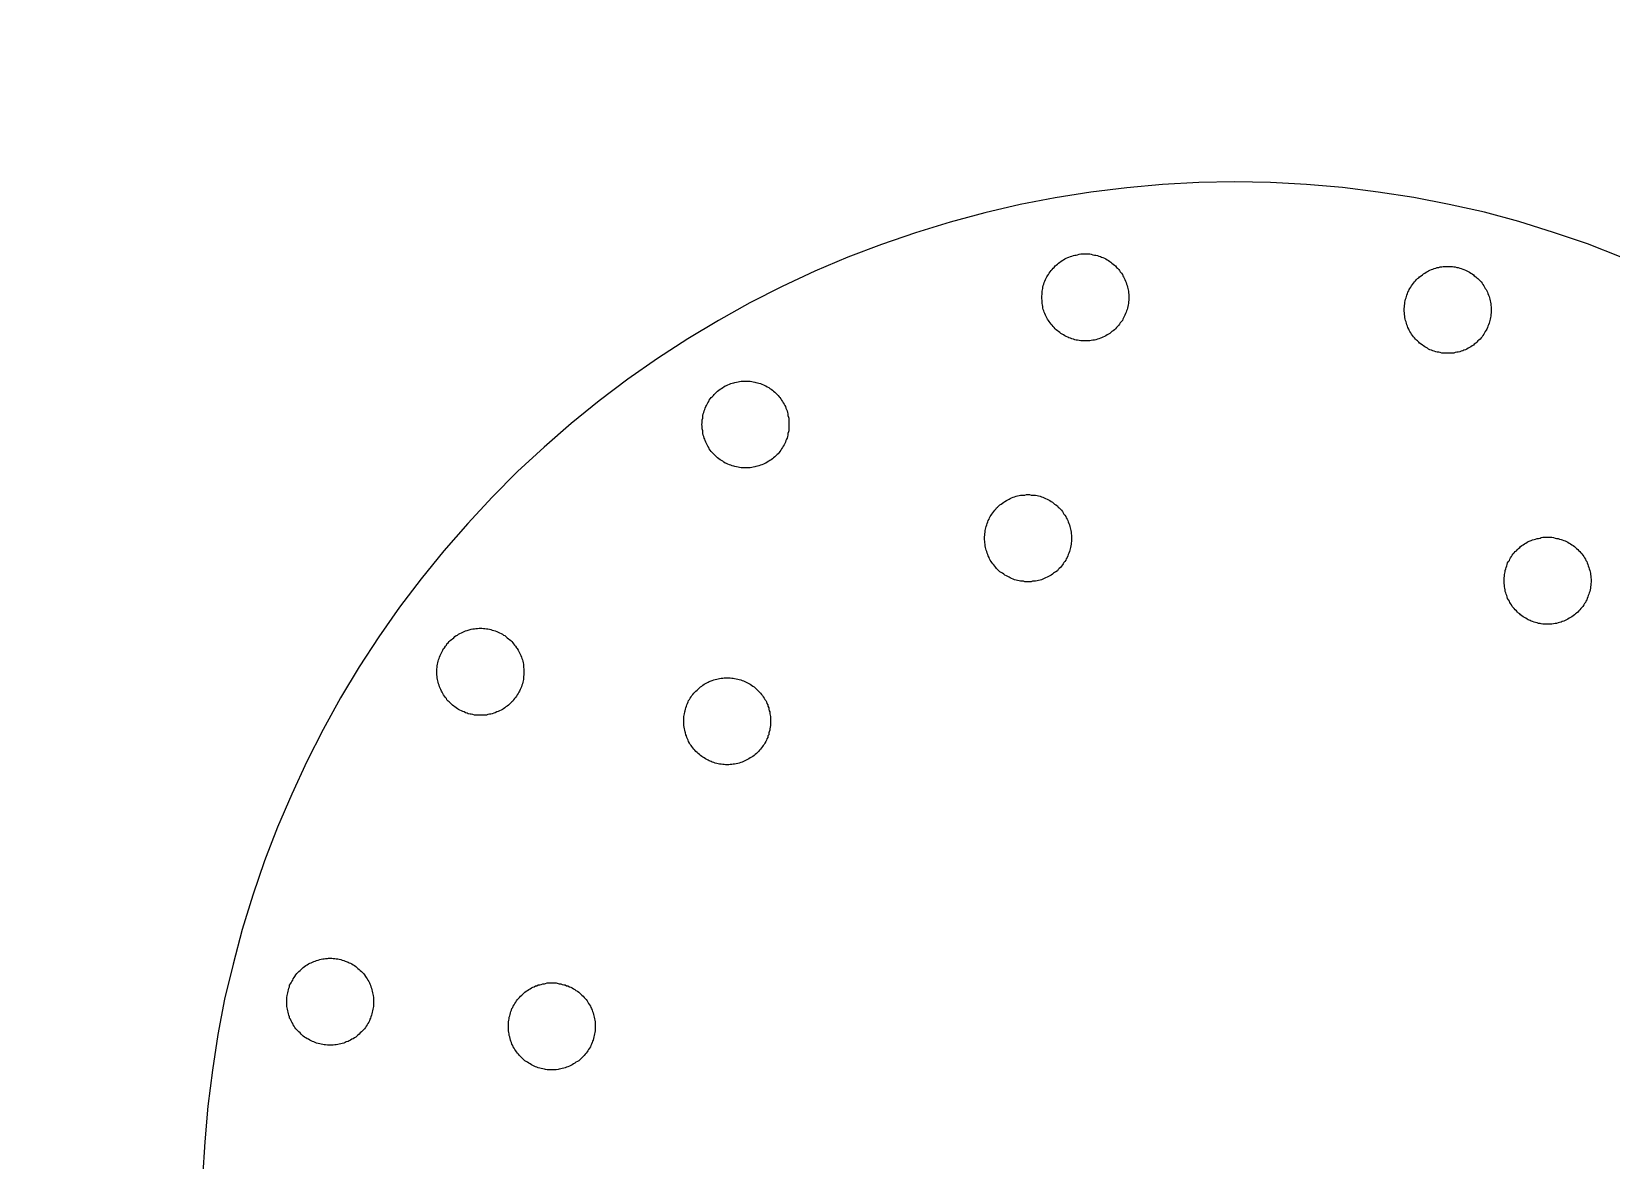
# Model space of a CAD drawing. Extents: x 1225654 to 1325654, y 924838 to 1022543.
# Drawn here: x 1261631 to 1262729, y 967511 to 968296 of the extents above; entities that cross this region are included whole.
import ezdxf

# ---------------------------------------------------------------- set-up
doc = ezdxf.new("R2010")
doc.units = 13

msp = doc.modelspace()

# ---------------------------------------------------------------- linework, layer by layer
msp.add_lwpolyline([(1260678.3, 924838.4), (1290630.1, 924838.4, 6.524121)], format="xyb", close=True)
msp.add_lwpolyline([(1260678.3, 924838.4), (1290630.1, 924838.4, 6.524121)], format="xyb", close=True)
msp.add_lwpolyline([(1262736, 968139.4), (1262712.6, 968148.5), (1262689, 968156.5), (1262664.9, 968164), (1262640.9, 968170.5), (1262616.3, 968175.9), (1262591.8, 968180.9), (1262567, 968184.6), (1262542.1, 968187.8), (1262517.1, 968189.8), (1262492.1, 968191.2), (1262467.1, 968191.7), (1262442.2, 968191.2), (1262417, 968189.8), (1262392.2, 968187.6), (1262367.2, 968184.6), (1262342.5, 968180.6), (1262318, 968175.9), (1262293.5, 968170.2), (1262269.4, 968163.7), (1262245.3, 968156.3), (1262221.7, 968148.2), (1262198.2, 968139.2), (1262175.3, 968129.6), (1262152.6, 968119), (1262130.1, 968107.5), (1262108.3, 968095.3), (1262086.9, 968082.5), (1262065.8, 968068.8), (1262045.3, 968054.4), (1262025.3, 968039.3), (1262005.9, 968023.6), (1261987, 968007.1), (1261968.6, 967990.1), (1261950.8, 967972.3), (1261933.9, 967954), (1261917.2, 967935.1), (1261901.5, 967915.6), (1261886.4, 967895.8), (1261872, 967875.1), (1261858.5, 967854.2), (1261845.5, 967832.8), (1261833.3, 967810.7), (1261822.1, 967788.4), (1261811.5, 967765.7), (1261801.6, 967742.8), (1261792.6, 967719.4), (1261784.5, 967695.5), (1261777, 967671.7), (1261770.8, 967647.4), (1261764.9, 967623.1), (1261760.2, 967598.6), (1261756.4, 967573.8), (1261753.2, 967548.8), (1261751, 967523.8), (1261749.6, 967498.8)])
for points in [[(1262393.6, 968111.3), (1262393.6, 968110.2), (1262393.6, 968109.3), (1262393.4, 968108.2), (1262393.4, 968107), (1262393.1, 968106.1), (1262392.9, 968105), (1262392.7, 968103.9), (1262392.4, 968103), (1262392, 968101.9), (1262391.8, 968101), (1262391.3, 968100.1), (1262390.9, 968098.9), (1262390.4, 968098.1), (1262390, 968097.2), (1262389.5, 968096.2), (1262389.1, 968095.3), (1262388.4, 968094.5), (1262387.7, 968093.6), (1262387.1, 968092.6), (1262386.6, 968092), (1262385.7, 968091.1), (1262385, 968090.4), (1262384.3, 968089.5), (1262383.7, 968088.8), (1262382.8, 968088.1), (1262381.9, 968087.5), (1262381.2, 968086.8), (1262380.3, 968086.1), (1262379.4, 968085.7), (1262378.5, 968085.2), (1262377.6, 968084.5), (1262376.7, 968084.1), (1262375.6, 968083.7), (1262374.7, 968083.2), (1262373.8, 968083), (1262372.7, 968082.5), (1262371.8, 968082.3), (1262370.6, 968081.8), (1262369.7, 968081.6), (1262368.6, 968081.6), (1262367.5, 968081.4), (1262366.6, 968081.2), (1262365.5, 968081.2), (1262364.3, 968081.2), (1262363.4, 968081.2), (1262362.3, 968081.2), (1262361.2, 968081.2), (1262360.3, 968081.2), (1262359.1, 968081.4), (1262358, 968081.6), (1262357.1, 968081.6), (1262356, 968081.8), (1262355.1, 968082.3), (1262354, 968082.5), (1262353.1, 968083), (1262351.9, 968083.2), (1262351.1, 968083.7), (1262350.1, 968084.1), (1262349, 968084.5), (1262348.1, 968085.2), (1262347.2, 968085.7), (1262346.3, 968086.1), (1262345.6, 968086.8), (1262344.7, 968087.5), (1262343.9, 968088.1), (1262343.2, 968088.8), (1262342.3, 968089.5), (1262341.6, 968090.4), (1262340.9, 968091.1), (1262340.3, 968092), (1262339.6, 968092.6), (1262338.9, 968093.6), (1262338.2, 968094.5), (1262337.7, 968095.3), (1262337.1, 968096.2), (1262336.7, 968097.2), (1262336.2, 968098.1), (1262335.7, 968098.9), (1262335.3, 968100.1), (1262334.8, 968101), (1262334.6, 968101.9), (1262334.1, 968103), (1262333.9, 968103.9), (1262333.7, 968105), (1262333.5, 968106.1), (1262333.3, 968107), (1262333.3, 968108.2), (1262333.3, 968109.3), (1262333.1, 968110.2), (1262333.1, 968111.3), (1262333.1, 968112.5), (1262333.3, 968113.3), (1262333.3, 968114.5), (1262333.3, 968115.6), (1262333.5, 968116.5), (1262333.7, 968117.6), (1262333.9, 968118.5), (1262334.1, 968119.7), (1262334.6, 968120.5), (1262334.8, 968121.7), (1262335.3, 968122.6), (1262335.7, 968123.7), (1262336.2, 968124.6), (1262336.7, 968125.5), (1262337.1, 968126.4), (1262337.7, 968127.3), (1262338.2, 968128.2), (1262338.9, 968129.1), (1262339.6, 968130), (1262340.3, 968130.7), (1262340.9, 968131.6), (1262341.6, 968132.2), (1262342.3, 968133.2), (1262343.2, 968133.8), (1262343.9, 968134.5), (1262344.7, 968135.2), (1262345.6, 968135.8), (1262346.3, 968136.3), (1262347.2, 968137), (1262348.1, 968137.4), (1262349, 968138.1), (1262350.1, 968138.5), (1262351.1, 968139), (1262351.9, 968139.4), (1262353.1, 968139.7), (1262354, 968140.1), (1262355.1, 968140.4), (1262356, 968140.6), (1262357.1, 968140.8), (1262358, 968141), (1262359.1, 968141.3), (1262360.3, 968141.5), (1262361.2, 968141.5), (1262362.3, 968141.5), (1262363.4, 968141.5), (1262364.3, 968141.5), (1262365.5, 968141.5), (1262366.6, 968141.5), (1262367.5, 968141.3), (1262368.6, 968141), (1262369.7, 968140.8), (1262370.6, 968140.6), (1262371.8, 968140.4), (1262372.7, 968140.1), (1262373.8, 968139.7), (1262374.7, 968139.4), (1262375.6, 968139), (1262376.7, 968138.5), (1262377.6, 968138.1), (1262378.5, 968137.4), (1262379.4, 968137), (1262380.3, 968136.3), (1262381.2, 968135.8), (1262381.9, 968135.2), (1262382.8, 968134.5), (1262383.7, 968133.8), (1262384.3, 968133.2), (1262385, 968132.2), (1262385.7, 968131.6), (1262386.6, 968130.7), (1262387.1, 968130), (1262387.7, 968129.1), (1262388.4, 968128.2), (1262389.1, 968127.3), (1262389.5, 968126.4), (1262390, 968125.5), (1262390.4, 968124.6), (1262390.9, 968123.7), (1262391.3, 968122.6), (1262391.8, 968121.7), (1262392, 968120.5), (1262392.4, 968119.7), (1262392.7, 968118.5), (1262392.9, 968117.6), (1262393.1, 968116.5), (1262393.4, 968115.6), (1262393.4, 968114.5), (1262393.6, 968113.3), (1262393.6, 968112.5), (1262393.6, 968111.3), (1262393.6, 968111.3)], [(1262645.6, 968102.5), (1262645.6, 968101.7), (1262645.6, 968100.5), (1262645.3, 968099.4), (1262645.3, 968098.3), (1262645.1, 968097.4), (1262644.9, 968096.2), (1262644.6, 968095.3), (1262644.5, 968094.2), (1262644.2, 968093.3), (1262643.8, 968092.2), (1262643.3, 968091.3), (1262643.1, 968090.4), (1262642.6, 968089.3), (1262642, 968088.4), (1262641.5, 968087.5), (1262641, 968086.6), (1262640.4, 968085.7), (1262639.7, 968084.8), (1262639.3, 968083.9), (1262638.6, 968083.2), (1262637.9, 968082.3), (1262637, 968081.6), (1262636.4, 968081), (1262635.7, 968080.1), (1262634.8, 968079.4), (1262633.8, 968078.7), (1262633.2, 968078), (1262632.3, 968077.6), (1262631.4, 968076.9), (1262630.5, 968076.5), (1262629.6, 968076), (1262628.7, 968075.3), (1262627.6, 968074.9), (1262626.6, 968074.6), (1262625.8, 968074.2), (1262624.6, 968073.8), (1262623.7, 968073.5), (1262622.6, 968073.3), (1262621.7, 968073.1), (1262620.6, 968072.9), (1262619.5, 968072.6), (1262618.6, 968072.6), (1262617.4, 968072.4), (1262616.3, 968072.4), (1262615.4, 968072.4), (1262614.3, 968072.4), (1262613.2, 968072.4), (1262612.3, 968072.6), (1262611.2, 968072.6), (1262610, 968072.9), (1262609.1, 968073.1), (1262608, 968073.3), (1262607.1, 968073.5), (1262606, 968073.8), (1262605.1, 968074.2), (1262604, 968074.6), (1262603, 968074.9), (1262602.1, 968075.3), (1262601.3, 968076), (1262600.4, 968076.5), (1262599.4, 968076.9), (1262598.5, 968077.6), (1262597.7, 968078), (1262596.8, 968078.7), (1262595.8, 968079.4), (1262595.2, 968080.1), (1262594.3, 968081), (1262593.6, 968081.6), (1262592.9, 968082.3), (1262592.2, 968083.2), (1262591.5, 968083.9), (1262590.9, 968084.8), (1262590.2, 968085.7), (1262589.8, 968086.6), (1262589.1, 968087.5), (1262588.6, 968088.4), (1262588.2, 968089.3), (1262587.7, 968090.4), (1262587.3, 968091.3), (1262586.9, 968092.2), (1262586.6, 968093.3), (1262586.4, 968094.2), (1262585.9, 968095.3), (1262585.7, 968096.2), (1262585.5, 968097.4), (1262585.5, 968098.3), (1262585.3, 968099.4), (1262585.3, 968100.5), (1262585, 968101.7), (1262585, 968102.5), (1262585, 968103.7), (1262585.3, 968104.8), (1262585.3, 968105.7), (1262585.5, 968106.8), (1262585.5, 968108), (1262585.7, 968108.9), (1262585.9, 968110), (1262586.4, 968110.9), (1262586.6, 968112), (1262586.9, 968112.9), (1262587.3, 968114), (1262587.7, 968114.9), (1262588.2, 968115.8), (1262588.6, 968116.7), (1262589.1, 968117.6), (1262589.8, 968118.5), (1262590.2, 968119.4), (1262590.9, 968120.3), (1262591.5, 968121.2), (1262592.2, 968122.1), (1262592.9, 968122.8), (1262593.6, 968123.7), (1262594.3, 968124.4), (1262595.2, 968125), (1262595.8, 968125.7), (1262596.8, 968126.4), (1262597.7, 968127.1), (1262598.5, 968127.7), (1262599.4, 968128.2), (1262600.4, 968128.9), (1262601.3, 968129.3), (1262602.1, 968129.8), (1262603, 968130.2), (1262604, 968130.7), (1262605.1, 968130.9), (1262606, 968131.3), (1262607.1, 968131.6), (1262608, 968132), (1262609.1, 968132.2), (1262610, 968132.5), (1262611.2, 968132.5), (1262612.3, 968132.7), (1262613.2, 968132.7), (1262614.3, 968132.9), (1262615.4, 968132.9), (1262616.3, 968132.9), (1262617.4, 968132.7), (1262618.6, 968132.7), (1262619.5, 968132.5), (1262620.6, 968132.5), (1262621.7, 968132.2), (1262622.6, 968132), (1262623.7, 968131.6), (1262624.6, 968131.3), (1262625.8, 968130.9), (1262626.6, 968130.7), (1262627.6, 968130.2), (1262628.7, 968129.8), (1262629.6, 968129.3), (1262630.5, 968128.9), (1262631.4, 968128.2), (1262632.3, 968127.7), (1262633.2, 968127.1), (1262633.8, 968126.4), (1262634.8, 968125.7), (1262635.7, 968125), (1262636.4, 968124.4), (1262637, 968123.7), (1262637.9, 968122.8), (1262638.6, 968122.1), (1262639.3, 968121.2), (1262639.7, 968120.3), (1262640.4, 968119.4), (1262641, 968118.5), (1262641.5, 968117.6), (1262642, 968116.7), (1262642.6, 968115.8), (1262643.1, 968114.9), (1262643.3, 968114), (1262643.8, 968112.9), (1262644.2, 968112), (1262644.5, 968110.9), (1262644.6, 968110), (1262644.9, 968108.9), (1262645.1, 968108), (1262645.3, 968106.8), (1262645.3, 968105.7), (1262645.6, 968104.8), (1262645.6, 968103.7), (1262645.6, 968102.5), (1262645.6, 968102.5)], [(1262157.3, 968022.9), (1262157.3, 968021.8), (1262157.3, 968020.9), (1262157.3, 968019.8), (1262157.1, 968018.6), (1262156.9, 968017.7), (1262156.6, 968016.6), (1262156.4, 968015.5), (1262156.2, 968014.6), (1262156, 968013.4), (1262155.5, 968012.6), (1262155.1, 968011.7), (1262154.9, 968010.5), (1262154.4, 968009.6), (1262154, 968008.7), (1262153.3, 968007.8), (1262152.8, 968006.9), (1262152.1, 968006), (1262151.7, 968005.1), (1262151, 968004.2), (1262150.4, 968003.5), (1262149.7, 968002.6), (1262149, 968002), (1262148.1, 968001.1), (1262147.4, 968000.4), (1262146.5, 967999.7), (1262145.8, 967999), (1262144.9, 967998.4), (1262144.1, 967997.9), (1262143.2, 967997.3), (1262142.2, 967996.8), (1262141.3, 967996.1), (1262140.5, 967995.7), (1262139.6, 967995.3), (1262138.4, 967994.8), (1262137.5, 967994.6), (1262136.4, 967994.1), (1262135.5, 967993.9), (1262134.3, 967993.7), (1262133.5, 967993.4), (1262132.3, 967993.2), (1262131.4, 967993), (1262130.3, 967992.7), (1262129.2, 967992.7), (1262128.3, 967992.7), (1262127.1, 967992.7), (1262126.1, 967992.7), (1262125.1, 967992.7), (1262124, 967992.7), (1262122.9, 967993), (1262122, 967993.2), (1262120.9, 967993.4), (1262119.7, 967993.7), (1262118.9, 967993.9), (1262117.7, 967994.1), (1262116.8, 967994.6), (1262115.9, 967994.8), (1262114.8, 967995.3), (1262113.9, 967995.7), (1262113, 967996.1), (1262112.1, 967996.8), (1262111.2, 967997.3), (1262110.3, 967997.9), (1262109.4, 967998.4), (1262108.5, 967999), (1262107.6, 967999.7), (1262106.9, 968000.4), (1262106.2, 968001.1), (1262105.3, 968002), (1262104.7, 968002.6), (1262104, 968003.5), (1262103.3, 968004.2), (1262102.6, 968005.1), (1262101.9, 968006), (1262101.5, 968006.9), (1262100.9, 968007.8), (1262100.4, 968008.7), (1262099.9, 968009.6), (1262099.5, 968010.5), (1262099, 968011.7), (1262098.8, 968012.6), (1262098.3, 968013.4), (1262098.1, 968014.6), (1262097.7, 968015.5), (1262097.5, 968016.6), (1262097.5, 968017.7), (1262097.3, 968018.6), (1262097, 968019.8), (1262097, 968020.9), (1262097, 968021.8), (1262096.8, 968022.9), (1262097, 968024), (1262097, 968024.9), (1262097, 968026.1), (1262097.3, 968027.2), (1262097.5, 968028.1), (1262097.5, 968029.2), (1262097.7, 968030.3), (1262098.1, 968031.2), (1262098.3, 968032.3), (1262098.8, 968033.3), (1262099, 968034.2), (1262099.5, 968035.3), (1262099.9, 968036.2), (1262100.4, 968037.1), (1262100.9, 968038), (1262101.5, 968038.9), (1262101.9, 968039.8), (1262102.6, 968040.7), (1262103.3, 968041.6), (1262104, 968042.2), (1262104.7, 968043.1), (1262105.3, 968043.8), (1262106.2, 968044.7), (1262106.9, 968045.4), (1262107.6, 968046.1), (1262108.5, 968046.7), (1262109.4, 968047.4), (1262110.3, 968047.9), (1262111.2, 968048.6), (1262112.1, 968049), (1262113, 968049.7), (1262113.9, 968050.1), (1262114.8, 968050.6), (1262115.9, 968051), (1262116.8, 968051.3), (1262117.7, 968051.7), (1262118.9, 968051.9), (1262119.7, 968052.2), (1262120.9, 968052.4), (1262122, 968052.6), (1262122.9, 968052.8), (1262124, 968053), (1262125.1, 968053), (1262126.1, 968053), (1262127.1, 968053), (1262128.3, 968053), (1262129.2, 968053), (1262130.3, 968053), (1262131.4, 968052.8), (1262132.3, 968052.6), (1262133.5, 968052.4), (1262134.3, 968052.2), (1262135.5, 968051.9), (1262136.4, 968051.7), (1262137.5, 968051.3), (1262138.4, 968051), (1262139.6, 968050.6), (1262140.5, 968050.1), (1262141.3, 968049.7), (1262142.2, 968049), (1262143.2, 968048.6), (1262144.1, 968047.9), (1262144.9, 968047.4), (1262145.8, 968046.7), (1262146.5, 968046.1), (1262147.4, 968045.4), (1262148.1, 968044.7), (1262149, 968043.8), (1262149.7, 968043.1), (1262150.4, 968042.2), (1262151, 968041.6), (1262151.7, 968040.7), (1262152.1, 968039.8), (1262152.8, 968038.9), (1262153.3, 968038), (1262154, 968037.1), (1262154.4, 968036.2), (1262154.9, 968035.3), (1262155.1, 968034.2), (1262155.5, 968033.3), (1262156, 968032.3), (1262156.2, 968031.2), (1262156.4, 968030.3), (1262156.6, 968029.2), (1262156.9, 968028.1), (1262157.1, 968027.2), (1262157.3, 968026.1), (1262157.3, 968024.9), (1262157.3, 968024), (1262157.3, 968022.9), (1262157.3, 968022.9)], [(1262353.7, 967943.7), (1262353.7, 967942.8), (1262353.7, 967941.6), (1262353.5, 967940.6), (1262353.5, 967939.6), (1262353.3, 967938.5), (1262353.1, 967937.4), (1262352.8, 967936.5), (1262352.6, 967935.4), (1262352.4, 967934.5), (1262351.9, 967933.4), (1262351.5, 967932.4), (1262351.1, 967931.5), (1262350.8, 967930.4), (1262350.1, 967929.5), (1262349.7, 967928.6), (1262349.2, 967927.7), (1262348.5, 967926.8), (1262347.9, 967925.9), (1262347.5, 967925.2), (1262346.8, 967924.3), (1262346.1, 967923.5), (1262345.2, 967922.8), (1262344.5, 967922.1), (1262343.9, 967921.2), (1262342.9, 967920.5), (1262342, 967919.9), (1262341.3, 967919.4), (1262340.5, 967918.7), (1262339.6, 967918), (1262338.7, 967917.6), (1262337.7, 967917.1), (1262336.9, 967916.7), (1262335.7, 967916.3), (1262334.8, 967915.8), (1262333.9, 967915.4), (1262332.8, 967914.9), (1262331.9, 967914.7), (1262330.8, 967914.4), (1262329.9, 967914.2), (1262328.8, 967914), (1262327.6, 967913.8), (1262326.7, 967913.8), (1262325.6, 967913.5), (1262324.5, 967913.5), (1262323.6, 967913.5), (1262322.5, 967913.5), (1262321.3, 967913.5), (1262320.4, 967913.8), (1262319.3, 967913.8), (1262318.2, 967914), (1262317.3, 967914.2), (1262316.1, 967914.4), (1262315.3, 967914.7), (1262314.1, 967914.9), (1262313.2, 967915.4), (1262312.1, 967915.8), (1262311.2, 967916.3), (1262310.3, 967916.7), (1262309.4, 967917.1), (1262308.5, 967917.6), (1262307.4, 967918), (1262306.7, 967918.7), (1262305.8, 967919.4), (1262304.9, 967919.9), (1262304, 967920.5), (1262303.3, 967921.2), (1262302.4, 967922.1), (1262301.7, 967922.8), (1262301.1, 967923.5), (1262300.4, 967924.3), (1262299.7, 967925.2), (1262299.1, 967925.9), (1262298.4, 967926.8), (1262298, 967927.7), (1262297.3, 967928.6), (1262296.8, 967929.5), (1262296.4, 967930.4), (1262295.9, 967931.5), (1262295.5, 967932.4), (1262295, 967933.4), (1262294.8, 967934.5), (1262294.5, 967935.4), (1262294.1, 967936.5), (1262293.9, 967937.4), (1262293.7, 967938.5), (1262293.7, 967939.6), (1262293.5, 967940.6), (1262293.5, 967941.6), (1262293.2, 967942.8), (1262293.2, 967943.7), (1262293.2, 967944.8), (1262293.5, 967945.9), (1262293.5, 967946.8), (1262293.7, 967948), (1262293.7, 967949.1), (1262293.9, 967950), (1262294.1, 967951.1), (1262294.5, 967952), (1262294.8, 967953.1), (1262295, 967954), (1262295.5, 967955.2), (1262295.9, 967956), (1262296.4, 967957), (1262296.8, 967957.9), (1262297.3, 967959), (1262298, 967959.9), (1262298.4, 967960.6), (1262299.1, 967961.5), (1262299.7, 967962.4), (1262300.4, 967963.3), (1262301.1, 967963.9), (1262301.7, 967964.9), (1262302.4, 967965.5), (1262303.3, 967966.2), (1262304, 967966.9), (1262304.9, 967967.5), (1262305.8, 967968.2), (1262306.7, 967968.9), (1262307.4, 967969.4), (1262308.5, 967970.1), (1262309.4, 967970.5), (1262310.3, 967970.9), (1262311.2, 967971.4), (1262312.1, 967971.8), (1262313.2, 967972.3), (1262314.1, 967972.5), (1262315.3, 967973), (1262316.1, 967973.2), (1262317.3, 967973.4), (1262318.2, 967973.7), (1262319.3, 967973.7), (1262320.4, 967973.8), (1262321.3, 967973.8), (1262322.5, 967974.1), (1262323.6, 967974.1), (1262324.5, 967974.1), (1262325.6, 967973.8), (1262326.7, 967973.8), (1262327.6, 967973.7), (1262328.8, 967973.7), (1262329.9, 967973.4), (1262330.8, 967973.2), (1262331.9, 967973), (1262332.8, 967972.5), (1262333.9, 967972.3), (1262334.8, 967971.8), (1262335.7, 967971.4), (1262336.9, 967970.9), (1262337.7, 967970.5), (1262338.7, 967970.1), (1262339.6, 967969.4), (1262340.5, 967968.9), (1262341.3, 967968.2), (1262342, 967967.5), (1262342.9, 967966.9), (1262343.9, 967966.2), (1262344.5, 967965.5), (1262345.2, 967964.9), (1262346.1, 967963.9), (1262346.8, 967963.3), (1262347.5, 967962.4), (1262347.9, 967961.5), (1262348.5, 967960.6), (1262349.2, 967959.9), (1262349.7, 967959), (1262350.1, 967957.9), (1262350.8, 967957), (1262351.1, 967956), (1262351.5, 967955.2), (1262351.9, 967954), (1262352.4, 967953.1), (1262352.6, 967952), (1262352.8, 967951.1), (1262353.1, 967950), (1262353.3, 967949.1), (1262353.5, 967948), (1262353.5, 967946.8), (1262353.7, 967945.9), (1262353.7, 967944.8), (1262353.7, 967943.7), (1262353.7, 967943.7)], [(1262715.1, 967914.2), (1262715.1, 967913.1), (1262714.9, 967912.2), (1262714.9, 967911.1), (1262714.7, 967909.9), (1262714.7, 967909.1), (1262714.4, 967907.9), (1262714.2, 967906.8), (1262713.7, 967905.9), (1262713.5, 967904.8), (1262713.1, 967903.9), (1262712.8, 967903), (1262712.4, 967901.9), (1262712, 967901), (1262711.5, 967900), (1262711.1, 967899.1), (1262710.4, 967898.3), (1262709.9, 967897.4), (1262709.2, 967896.4), (1262708.6, 967895.5), (1262707.9, 967894.9), (1262707.2, 967894), (1262706.5, 967893.3), (1262705.8, 967892.4), (1262705, 967891.7), (1262704.3, 967891.1), (1262703.4, 967890.4), (1262702.5, 967889.7), (1262701.6, 967889), (1262700.7, 967888.6), (1262699.8, 967888.1), (1262698.9, 967887.5), (1262698, 967887), (1262697.1, 967886.6), (1262696.2, 967886.1), (1262695, 967885.9), (1262694.2, 967885.4), (1262693, 967885.2), (1262692.1, 967885), (1262691, 967884.5), (1262690.1, 967884.5), (1262689, 967884.3), (1262687.8, 967884.1), (1262687, 967884.1), (1262685.8, 967884.1), (1262684.7, 967884.1), (1262683.8, 967884.1), (1262682.7, 967884.1), (1262681.6, 967884.1), (1262680.4, 967884.3), (1262679.6, 967884.5), (1262678.4, 967884.5), (1262677.5, 967885), (1262676.4, 967885.2), (1262675.5, 967885.4), (1262674.4, 967885.9), (1262673.4, 967886.1), (1262672.6, 967886.6), (1262671.4, 967887), (1262670.5, 967887.5), (1262669.6, 967888.1), (1262668.8, 967888.6), (1262667.8, 967889), (1262666.9, 967889.7), (1262666, 967890.4), (1262665.4, 967891.1), (1262664.5, 967891.7), (1262663.8, 967892.4), (1262663.1, 967893.3), (1262662.2, 967894), (1262661.6, 967894.9), (1262660.9, 967895.5), (1262660.2, 967896.4), (1262659.7, 967897.4), (1262659, 967898.3), (1262658.6, 967899.1), (1262658.2, 967900), (1262657.5, 967901), (1262657, 967901.9), (1262656.8, 967903), (1262656.4, 967903.9), (1262655.9, 967904.8), (1262655.7, 967905.9), (1262655.4, 967906.8), (1262655.2, 967907.9), (1262655, 967909.1), (1262654.8, 967909.9), (1262654.8, 967911.1), (1262654.6, 967912.2), (1262654.6, 967913.1), (1262654.6, 967914.2), (1262654.6, 967915.4), (1262654.6, 967916.3), (1262654.8, 967917.4), (1262654.8, 967918.5), (1262655, 967919.4), (1262655.2, 967920.5), (1262655.4, 967921.4), (1262655.7, 967922.6), (1262655.9, 967923.5), (1262656.4, 967924.6), (1262656.8, 967925.5), (1262657, 967926.6), (1262657.5, 967927.5), (1262658.2, 967928.4), (1262658.6, 967929.3), (1262659, 967930.2), (1262659.7, 967931.1), (1262660.2, 967932), (1262660.9, 967932.9), (1262661.6, 967933.6), (1262662.2, 967934.5), (1262663.1, 967935.1), (1262663.8, 967936), (1262664.5, 967936.7), (1262665.4, 967937.4), (1262666, 967938.1), (1262666.9, 967938.7), (1262667.8, 967939.2), (1262668.8, 967939.9), (1262669.6, 967940.3), (1262670.5, 967941), (1262671.4, 967941.5), (1262672.6, 967941.9), (1262673.4, 967942.3), (1262674.4, 967942.6), (1262675.5, 967943), (1262676.4, 967943.2), (1262677.5, 967943.5), (1262678.4, 967943.7), (1262679.6, 967943.9), (1262680.4, 967944.2), (1262681.6, 967944.4), (1262682.7, 967944.4), (1262683.8, 967944.4), (1262684.7, 967944.4), (1262685.8, 967944.4), (1262687, 967944.4), (1262687.8, 967944.4), (1262689, 967944.2), (1262690.1, 967943.9), (1262691, 967943.7), (1262692.1, 967943.5), (1262693, 967943.2), (1262694.2, 967943), (1262695, 967942.6), (1262696.2, 967942.3), (1262697.1, 967941.9), (1262698, 967941.5), (1262698.9, 967941), (1262699.8, 967940.3), (1262700.7, 967939.9), (1262701.6, 967939.2), (1262702.5, 967938.7), (1262703.4, 967938.1), (1262704.3, 967937.4), (1262705, 967936.7), (1262705.8, 967936), (1262706.5, 967935.1), (1262707.2, 967934.5), (1262707.9, 967933.6), (1262708.6, 967932.9), (1262709.2, 967932), (1262709.9, 967931.1), (1262710.4, 967930.2), (1262711.1, 967929.3), (1262711.5, 967928.4), (1262712, 967927.5), (1262712.4, 967926.6), (1262712.8, 967925.5), (1262713.1, 967924.6), (1262713.5, 967923.5), (1262713.7, 967922.6), (1262714.2, 967921.4), (1262714.4, 967920.5), (1262714.7, 967919.4), (1262714.7, 967918.5), (1262714.9, 967917.4), (1262714.9, 967916.3), (1262715.1, 967915.4), (1262715.1, 967914.2), (1262715.1, 967914.2)], [(1261973, 967850.8), (1261973, 967849.9), (1261973, 967848.8), (1261972.8, 967847.6), (1261972.8, 967846.7), (1261972.6, 967845.6), (1261972.4, 967844.5), (1261972.2, 967843.6), (1261971.9, 967842.4), (1261971.5, 967841.6), (1261971.2, 967840.4), (1261970.8, 967839.5), (1261970.3, 967838.6), (1261969.9, 967837.5), (1261969.4, 967836.6), (1261969, 967835.7), (1261968.3, 967834.8), (1261967.9, 967833.9), (1261967.2, 967833), (1261966.5, 967832.3), (1261965.8, 967831.4), (1261965.2, 967830.5), (1261964.5, 967829.9), (1261963.8, 967829.2), (1261962.9, 967828.3), (1261962.3, 967827.6), (1261961.4, 967826.9), (1261960.4, 967826.5), (1261959.8, 967825.8), (1261958.8, 967825.1), (1261958, 967824.7), (1261957.1, 967824.2), (1261955.9, 967823.6), (1261955.1, 967823.3), (1261954.2, 967822.9), (1261953, 967822.4), (1261952.1, 967822), (1261951, 967821.7), (1261950.1, 967821.5), (1261949, 967821.3), (1261948, 967821.1), (1261947, 967820.8), (1261945.8, 967820.8), (1261944.9, 967820.6), (1261943.8, 967820.6), (1261942.7, 967820.6), (1261941.8, 967820.6), (1261940.7, 967820.6), (1261939.5, 967820.8), (1261938.6, 967820.8), (1261937.5, 967821.1), (1261936.4, 967821.3), (1261935.5, 967821.5), (1261934.3, 967821.7), (1261933.5, 967822), (1261932.3, 967822.4), (1261931.4, 967822.9), (1261930.5, 967823.3), (1261929.6, 967823.6), (1261928.5, 967824.2), (1261927.6, 967824.7), (1261926.7, 967825.1), (1261925.8, 967825.8), (1261924.9, 967826.5), (1261924.2, 967826.9), (1261923.3, 967827.6), (1261922.7, 967828.3), (1261921.8, 967829.2), (1261921.1, 967829.9), (1261920.4, 967830.5), (1261919.5, 967831.4), (1261919.1, 967832.3), (1261918.4, 967833), (1261917.7, 967833.9), (1261917, 967834.8), (1261916.6, 967835.7), (1261916.1, 967836.6), (1261915.7, 967837.5), (1261915.2, 967838.6), (1261914.8, 967839.5), (1261914.3, 967840.4), (1261914.1, 967841.6), (1261913.6, 967842.4), (1261913.4, 967843.6), (1261913.2, 967844.5), (1261913, 967845.6), (1261912.7, 967846.7), (1261912.7, 967847.6), (1261912.5, 967848.8), (1261912.5, 967849.9), (1261912.5, 967850.8), (1261912.5, 967851.9), (1261912.5, 967853), (1261912.7, 967853.9), (1261912.7, 967855.1), (1261913, 967856.2), (1261913.2, 967857.1), (1261913.4, 967858.2), (1261913.6, 967859.1), (1261914.1, 967860.2), (1261914.3, 967861.1), (1261914.8, 967862.3), (1261915.2, 967863.1), (1261915.7, 967864), (1261916.1, 967865), (1261916.6, 967865.9), (1261917, 967867), (1261917.7, 967867.6), (1261918.4, 967868.6), (1261919.1, 967869.5), (1261919.5, 967870.3), (1261920.4, 967871), (1261921.1, 967871.9), (1261921.8, 967872.6), (1261922.7, 967873.3), (1261923.3, 967873.9), (1261924.2, 967874.6), (1261924.9, 967875.3), (1261925.8, 967876), (1261926.7, 967876.4), (1261927.6, 967877.1), (1261928.5, 967877.5), (1261929.6, 967878), (1261930.5, 967878.4), (1261931.4, 967878.9), (1261932.3, 967879.4), (1261933.5, 967879.6), (1261934.3, 967879.8), (1261935.5, 967880.3), (1261936.4, 967880.5), (1261937.5, 967880.7), (1261938.6, 967880.7), (1261939.5, 967881), (1261940.7, 967881), (1261941.8, 967881.1), (1261942.7, 967881.1), (1261943.8, 967881.1), (1261944.9, 967881), (1261945.8, 967881), (1261947, 967880.7), (1261948, 967880.7), (1261949, 967880.5), (1261950.1, 967880.3), (1261951, 967879.8), (1261952.1, 967879.6), (1261953, 967879.4), (1261954.2, 967878.9), (1261955.1, 967878.4), (1261955.9, 967878), (1261957.1, 967877.5), (1261958, 967877.1), (1261958.8, 967876.4), (1261959.8, 967876), (1261960.4, 967875.3), (1261961.4, 967874.6), (1261962.3, 967873.9), (1261962.9, 967873.3), (1261963.8, 967872.6), (1261964.5, 967871.9), (1261965.2, 967871), (1261965.8, 967870.3), (1261966.5, 967869.5), (1261967.2, 967868.6), (1261967.9, 967867.6), (1261968.3, 967867), (1261969, 967865.9), (1261969.4, 967865), (1261969.9, 967864), (1261970.3, 967863.1), (1261970.8, 967862.3), (1261971.2, 967861.1), (1261971.5, 967860.2), (1261971.9, 967859.1), (1261972.2, 967858.2), (1261972.4, 967857.1), (1261972.6, 967856.2), (1261972.8, 967855.1), (1261972.8, 967853.9), (1261973, 967853), (1261973, 967851.9), (1261973, 967850.8), (1261973, 967850.8)], [(1262144.5, 967816.6), (1262144.5, 967815.5), (1262144.5, 967814.3), (1262144.5, 967813.4), (1262144.3, 967812.3), (1262144.1, 967811.2), (1262144.1, 967810.3), (1262143.6, 967809.2), (1262143.4, 967808.3), (1262143.2, 967807.1), (1262142.7, 967806.2), (1262142.5, 967805.1), (1262142, 967804.2), (1262141.6, 967803.3), (1262141.1, 967802.4), (1262140.5, 967801.3), (1262140, 967800.4), (1262139.3, 967799.5), (1262138.9, 967798.8), (1262138.2, 967797.9), (1262137.5, 967797), (1262136.9, 967796.3), (1262136.2, 967795.4), (1262135.3, 967794.8), (1262134.6, 967794.1), (1262133.7, 967793.4), (1262133, 967792.7), (1262132.1, 967792), (1262131.2, 967791.4), (1262130.3, 967790.9), (1262129.4, 967790.3), (1262128.5, 967789.8), (1262127.6, 967789.3), (1262126.7, 967788.9), (1262125.6, 967788.4), (1262124.7, 967788), (1262123.8, 967787.8), (1262122.7, 967787.3), (1262121.8, 967787.1), (1262120.6, 967786.9), (1262119.5, 967786.7), (1262118.6, 967786.7), (1262117.5, 967786.4), (1262116.3, 967786.4), (1262115.5, 967786.2), (1262114.3, 967786.2), (1262113.2, 967786.2), (1262112.3, 967786.4), (1262111.2, 967786.4), (1262110.1, 967786.7), (1262109.1, 967786.7), (1262108.1, 967786.9), (1262107.1, 967787.1), (1262106, 967787.3), (1262105.1, 967787.8), (1262104, 967788), (1262103.1, 967788.4), (1262101.9, 967788.9), (1262101.1, 967789.3), (1262100.2, 967789.8), (1262099.3, 967790.3), (1262098.3, 967790.9), (1262097.5, 967791.4), (1262096.6, 967792), (1262095.7, 967792.7), (1262095, 967793.4), (1262094.1, 967794.1), (1262093.4, 967794.8), (1262092.5, 967795.4), (1262091.8, 967796.3), (1262091.1, 967797), (1262090.5, 967797.9), (1262089.8, 967798.8), (1262089.4, 967799.5), (1262088.7, 967800.4), (1262088.2, 967801.3), (1262087.5, 967802.4), (1262087.1, 967803.3), (1262086.7, 967804.2), (1262086.2, 967805.1), (1262086, 967806.2), (1262085.5, 967807.1), (1262085.3, 967808.3), (1262085.1, 967809.2), (1262084.9, 967810.3), (1262084.6, 967811.2), (1262084.4, 967812.3), (1262084.2, 967813.4), (1262084.2, 967814.3), (1262084.2, 967815.5), (1262084.2, 967816.6), (1262084.2, 967817.5), (1262084.2, 967818.6), (1262084.2, 967819.7), (1262084.4, 967820.6), (1262084.6, 967821.7), (1262084.9, 967822.9), (1262085.1, 967823.8), (1262085.3, 967824.9), (1262085.5, 967825.8), (1262086, 967826.9), (1262086.2, 967827.8), (1262086.7, 967828.7), (1262087.1, 967829.9), (1262087.5, 967830.8), (1262088.2, 967831.6), (1262088.7, 967832.5), (1262089.4, 967833.5), (1262089.8, 967834.4), (1262090.5, 967835), (1262091.1, 967835.9), (1262091.8, 967836.8), (1262092.5, 967837.5), (1262093.4, 967838.1), (1262094.1, 967838.8), (1262095, 967839.7), (1262095.7, 967840.4), (1262096.6, 967840.9), (1262097.5, 967841.6), (1262098.3, 967842.2), (1262099.3, 967842.7), (1262100.2, 967843.1), (1262101.1, 967843.6), (1262101.9, 967844), (1262103.1, 967844.5), (1262104, 967844.9), (1262105.1, 967845.2), (1262106, 967845.6), (1262107.1, 967845.8), (1262108.1, 967846), (1262109.1, 967846.3), (1262110.1, 967846.5), (1262111.2, 967846.5), (1262112.3, 967846.7), (1262113.2, 967846.7), (1262114.3, 967846.7), (1262115.5, 967846.7), (1262116.3, 967846.7), (1262117.5, 967846.5), (1262118.6, 967846.5), (1262119.5, 967846.3), (1262120.6, 967846), (1262121.8, 967845.8), (1262122.7, 967845.6), (1262123.8, 967845.2), (1262124.7, 967844.9), (1262125.6, 967844.5), (1262126.7, 967844), (1262127.6, 967843.6), (1262128.5, 967843.1), (1262129.4, 967842.7), (1262130.3, 967842.2), (1262131.2, 967841.6), (1262132.1, 967840.9), (1262133, 967840.4), (1262133.7, 967839.7), (1262134.6, 967838.8), (1262135.3, 967838.1), (1262136.2, 967837.5), (1262136.9, 967836.8), (1262137.5, 967835.9), (1262138.2, 967835), (1262138.9, 967834.4), (1262139.3, 967833.5), (1262140, 967832.5), (1262140.5, 967831.6), (1262141.1, 967830.8), (1262141.6, 967829.9), (1262142, 967828.7), (1262142.5, 967827.8), (1262142.7, 967826.9), (1262143.2, 967825.8), (1262143.4, 967824.9), (1262143.6, 967823.8), (1262144.1, 967822.9), (1262144.1, 967821.7), (1262144.3, 967820.6), (1262144.5, 967819.7), (1262144.5, 967818.6), (1262144.5, 967817.5), (1262144.5, 967816.6), (1262144.5, 967816.6)], [(1261868.4, 967621.3), (1261868.4, 967620.4), (1261868.4, 967619.3), (1261868.4, 967618.1), (1261868.2, 967617), (1261868, 967616.1), (1261867.7, 967615), (1261867.5, 967614.1), (1261867.3, 967613), (1261867.1, 967612.1), (1261866.6, 967610.9), (1261866.4, 967610), (1261865.9, 967609.1), (1261865.5, 967608), (1261865.1, 967607.1), (1261864.4, 967606.2), (1261863.9, 967605.3), (1261863.2, 967604.4), (1261862.8, 967603.5), (1261862.1, 967602.6), (1261861.5, 967601.9), (1261860.8, 967601), (1261860.1, 967600.3), (1261859.2, 967599.7), (1261858.5, 967598.7), (1261857.6, 967598.1), (1261856.9, 967597.4), (1261856, 967596.7), (1261855.1, 967596.3), (1261854.3, 967595.6), (1261853.3, 967595.2), (1261852.4, 967594.7), (1261851.5, 967594.1), (1261850.7, 967593.6), (1261849.5, 967593.4), (1261848.6, 967592.9), (1261847.7, 967592.5), (1261846.6, 967592.2), (1261845.7, 967592), (1261844.5, 967591.8), (1261843.5, 967591.6), (1261842.5, 967591.4), (1261841.4, 967591.4), (1261840.3, 967591.1), (1261839.4, 967591.1), (1261838.3, 967591.1), (1261837.2, 967591.1), (1261836.3, 967591.1), (1261835.1, 967591.4), (1261834, 967591.4), (1261833.1, 967591.6), (1261832, 967591.8), (1261831.1, 967592), (1261830, 967592.2), (1261828.8, 967592.5), (1261827.9, 967592.9), (1261827, 967593.4), (1261825.9, 967593.6), (1261825, 967594.1), (1261824.1, 967594.7), (1261823.2, 967595.2), (1261822.3, 967595.6), (1261821.4, 967596.3), (1261820.5, 967596.7), (1261819.6, 967597.4), (1261818.9, 967598.1), (1261818, 967598.7), (1261817.3, 967599.7), (1261816.4, 967600.3), (1261815.8, 967601), (1261815.1, 967601.9), (1261814.4, 967602.6), (1261813.7, 967603.5), (1261813.3, 967604.4), (1261812.6, 967605.3), (1261812.2, 967606.2), (1261811.5, 967607.1), (1261811.1, 967608), (1261810.6, 967609.1), (1261810.1, 967610), (1261809.9, 967610.9), (1261809.5, 967612.1), (1261809.2, 967613), (1261809, 967614.1), (1261808.8, 967615), (1261808.6, 967616.1), (1261808.4, 967617), (1261808.1, 967618.1), (1261808.1, 967619.3), (1261808.1, 967620.4), (1261808.1, 967621.3), (1261808.1, 967622.4), (1261808.1, 967623.6), (1261808.1, 967624.4), (1261808.4, 967625.6), (1261808.6, 967626.7), (1261808.8, 967627.6), (1261809, 967628.7), (1261809.2, 967629.6), (1261809.5, 967630.8), (1261809.9, 967631.6), (1261810.1, 967632.8), (1261810.6, 967633.7), (1261811.1, 967634.5), (1261811.5, 967635.4), (1261812.2, 967636.4), (1261812.6, 967637.3), (1261813.3, 967638.1), (1261813.7, 967639), (1261814.4, 967640), (1261815.1, 967640.9), (1261815.8, 967641.6), (1261816.4, 967642.4), (1261817.3, 967643.1), (1261818, 967643.8), (1261818.9, 967644.5), (1261819.6, 967645.2), (1261820.5, 967645.8), (1261821.4, 967646.5), (1261822.3, 967646.9), (1261823.2, 967647.6), (1261824.1, 967648.1), (1261825, 967648.5), (1261825.9, 967648.9), (1261827, 967649.4), (1261827.9, 967649.6), (1261828.8, 967650.1), (1261830, 967650.3), (1261831.1, 967650.8), (1261832, 967651), (1261833.1, 967651.2), (1261834, 967651.2), (1261835.1, 967651.4), (1261836.3, 967651.4), (1261837.2, 967651.7), (1261838.3, 967651.7), (1261839.4, 967651.7), (1261840.3, 967651.4), (1261841.4, 967651.4), (1261842.5, 967651.2), (1261843.5, 967651.2), (1261844.5, 967651), (1261845.7, 967650.8), (1261846.6, 967650.3), (1261847.7, 967650.1), (1261848.6, 967649.6), (1261849.5, 967649.4), (1261850.7, 967648.9), (1261851.5, 967648.5), (1261852.4, 967648.1), (1261853.3, 967647.6), (1261854.3, 967646.9), (1261855.1, 967646.5), (1261856, 967645.8), (1261856.9, 967645.2), (1261857.6, 967644.5), (1261858.5, 967643.8), (1261859.2, 967643.1), (1261860.1, 967642.4), (1261860.8, 967641.6), (1261861.5, 967640.9), (1261862.1, 967640), (1261862.8, 967639), (1261863.2, 967638.1), (1261863.9, 967637.3), (1261864.4, 967636.4), (1261865.1, 967635.4), (1261865.5, 967634.5), (1261865.9, 967633.7), (1261866.4, 967632.8), (1261866.6, 967631.6), (1261867.1, 967630.8), (1261867.3, 967629.6), (1261867.5, 967628.7), (1261867.7, 967627.6), (1261868, 967626.7), (1261868.2, 967625.6), (1261868.4, 967624.4), (1261868.4, 967623.6), (1261868.4, 967622.4), (1261868.4, 967621.3), (1261868.4, 967621.3)], [(1262022.6, 967604.2), (1262022.6, 967603), (1262022.6, 967602.2), (1262022.6, 967601), (1262022.3, 967599.9), (1262022.1, 967599), (1262021.9, 967597.9), (1262021.7, 967597), (1262021.4, 967595.8), (1262021.2, 967594.7), (1262020.7, 967593.8), (1262020.5, 967592.9), (1262020, 967591.8), (1262019.6, 967590.9), (1262019.2, 967590), (1262018.5, 967589.1), (1262018, 967588.2), (1262017.4, 967587.3), (1262016.9, 967586.4), (1262016.2, 967585.5), (1262015.6, 967584.8), (1262014.9, 967583.9), (1262014.2, 967583.3), (1262013.3, 967582.3), (1262012.6, 967581.7), (1262011.8, 967581), (1262011.1, 967580.3), (1262010.2, 967579.7), (1262009.2, 967579.2), (1262008.4, 967578.5), (1262007.5, 967578.1), (1262006.6, 967577.4), (1262005.6, 967577), (1262004.8, 967576.5), (1262003.6, 967576.1), (1262002.7, 967575.8), (1262001.6, 967575.4), (1262000.7, 967575.1), (1261999.6, 967574.9), (1261998.7, 967574.7), (1261997.6, 967574.5), (1261996.7, 967574.2), (1261995.5, 967574), (1261994.4, 967574), (1261993.5, 967574), (1261992.4, 967574), (1261991.2, 967574), (1261990.4, 967574), (1261989.2, 967574), (1261988.1, 967574.2), (1261987.2, 967574.5), (1261986.1, 967574.7), (1261985, 967574.9), (1261984, 967575.1), (1261983, 967575.4), (1261982, 967575.8), (1261981.1, 967576.1), (1261980, 967576.5), (1261979.1, 967577), (1261978.2, 967577.4), (1261977.3, 967578.1), (1261976.4, 967578.5), (1261975.5, 967579.2), (1261974.6, 967579.7), (1261973.7, 967580.3), (1261973, 967581), (1261972.2, 967581.7), (1261971.5, 967582.3), (1261970.6, 967583.3), (1261969.9, 967583.9), (1261969.2, 967584.8), (1261968.6, 967585.5), (1261967.9, 967586.4), (1261967.4, 967587.3), (1261966.7, 967588.2), (1261966.3, 967589.1), (1261965.6, 967590), (1261965.2, 967590.9), (1261964.7, 967591.8), (1261964.3, 967592.9), (1261964, 967593.8), (1261963.6, 967594.7), (1261963.4, 967595.8), (1261963.1, 967597), (1261962.7, 967597.9), (1261962.7, 967599), (1261962.4, 967599.9), (1261962.3, 967601), (1261962.3, 967602.2), (1261962.3, 967603), (1261962.3, 967604.2), (1261962.3, 967605.3), (1261962.3, 967606.2), (1261962.3, 967607.3), (1261962.4, 967608.5), (1261962.7, 967609.4), (1261962.7, 967610.5), (1261963.1, 967611.6), (1261963.4, 967612.5), (1261963.6, 967613.6), (1261964, 967614.5), (1261964.3, 967615.4), (1261964.7, 967616.6), (1261965.2, 967617.4), (1261965.6, 967618.3), (1261966.3, 967619.3), (1261966.7, 967620.2), (1261967.4, 967621), (1261967.9, 967622), (1261968.6, 967622.9), (1261969.2, 967623.6), (1261969.9, 967624.4), (1261970.6, 967625.1), (1261971.5, 967626), (1261972.2, 967626.7), (1261973, 967627.3), (1261973.7, 967628), (1261974.6, 967628.7), (1261975.5, 967629.2), (1261976.4, 967629.8), (1261977.3, 967630.3), (1261978.2, 967630.9), (1261979.1, 967631.4), (1261980, 967631.8), (1261981.1, 967632.3), (1261982, 967632.5), (1261983, 967633), (1261984, 967633.2), (1261985, 967633.4), (1261986.1, 967633.7), (1261987.2, 967633.9), (1261988.1, 967634.1), (1261989.2, 967634.4), (1261990.4, 967634.4), (1261991.2, 967634.4), (1261992.4, 967634.4), (1261993.5, 967634.4), (1261994.4, 967634.4), (1261995.5, 967634.4), (1261996.7, 967634.1), (1261997.6, 967633.9), (1261998.7, 967633.7), (1261999.6, 967633.4), (1262000.7, 967633.2), (1262001.6, 967633), (1262002.7, 967632.5), (1262003.6, 967632.3), (1262004.8, 967631.8), (1262005.6, 967631.4), (1262006.6, 967630.9), (1262007.5, 967630.3), (1262008.4, 967629.8), (1262009.2, 967629.2), (1262010.2, 967628.7), (1262011.1, 967628), (1262011.8, 967627.3), (1262012.6, 967626.7), (1262013.3, 967626), (1262014.2, 967625.1), (1262014.9, 967624.4), (1262015.6, 967623.6), (1262016.2, 967622.9), (1262016.9, 967622), (1262017.4, 967621), (1262018, 967620.2), (1262018.5, 967619.3), (1262019.2, 967618.3), (1262019.6, 967617.4), (1262020, 967616.6), (1262020.5, 967615.4), (1262020.7, 967614.5), (1262021.2, 967613.6), (1262021.4, 967612.5), (1262021.7, 967611.6), (1262021.9, 967610.5), (1262022.1, 967609.4), (1262022.3, 967608.5), (1262022.6, 967607.3), (1262022.6, 967606.2), (1262022.6, 967605.3), (1262022.6, 967604.2), (1262022.6, 967604.2)]]:
    msp.add_lwpolyline(points, close=True)

doc.saveas('drawing.dxf')
